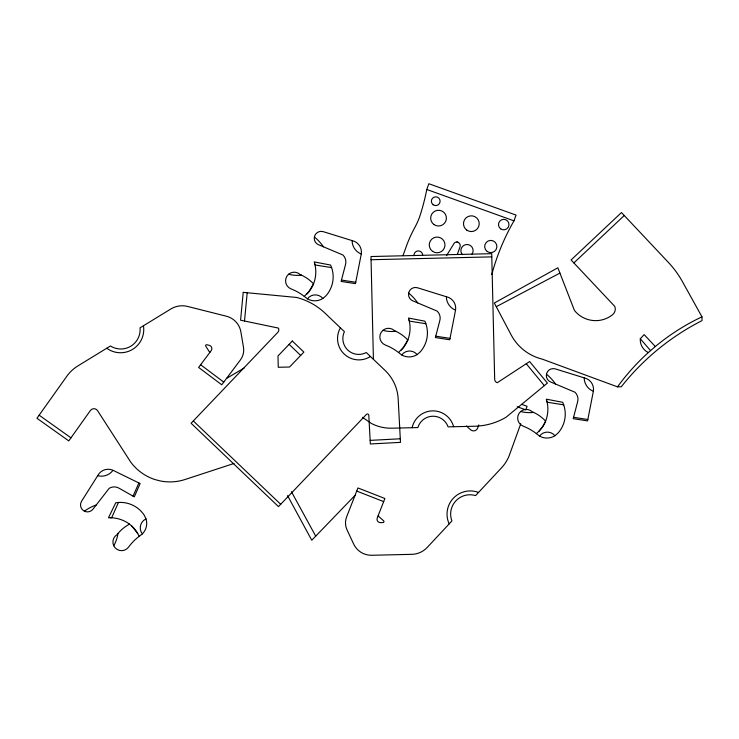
<?xml version="1.0" encoding="UTF-8"?>
<svg xmlns="http://www.w3.org/2000/svg" width="739" height="739" viewBox="0 0 739 739"><rect width="100%" height="100%" fill="white"/><g stroke="black" fill="none" stroke-linecap="round" stroke-linejoin="round"><path stroke-width="1.11" d="M244.507 321.022L247.196 292.746M361.269 254.022L355.468 283.647L341.122 281.439L345.409 265.005A9.672 9.672 0 0 0 342.887 254.983L318.712 244.812A6.956 6.956 0 0 1 314.629 236.037A6.956 6.956 0 0 1 323.266 231.667L352.097 240.609A11.722 11.722 0 0 1 361.269 254.022A14.374 14.374 0 0 1 352.097 240.609M455.547 310.14L449.746 339.774L435.4 337.557L439.687 321.123A9.672 9.672 0 0 0 437.165 311.101L412.99 300.93A6.956 6.956 0 0 1 408.898 292.154A6.956 6.956 0 0 1 417.544 287.785L446.374 296.736A14.374 14.374 0 0 0 455.547 310.14A11.722 11.722 0 0 0 446.374 296.736M593.362 391.264L587.56 420.897L573.215 418.68L577.501 402.247A9.672 9.672 0 0 0 574.979 392.224L550.804 382.054A6.956 6.956 0 0 1 546.721 373.278A6.956 6.956 0 0 1 555.359 368.909L584.189 377.86A11.722 11.722 0 0 1 593.362 391.264A14.374 14.374 0 0 1 584.189 377.86M402.986 255.648L406.413 246.105A126.609 126.609 0 0 1 414.33 228.453A94.093 94.093 0 0 0 419.447 217.405A228.656 228.656 0 0 0 426.782 189.48L428.851 183.725L516.053 215.086L513.984 220.85A223.039 223.039 0 0 0 491.795 274.502M457.312 254.428L460 246.955A3.723 3.723 0 0 0 457.838 242.226L456.85 242.013A3.187 3.187 0 0 0 454.189 243.223L446.495 255.712M478.798 424.916L477.653 428.075A4.332 4.332 0 0 1 470.697 429.83L466.401 426.006M520.755 423.78L509.882 453.764A37.966 37.966 0 0 1 501.615 467.713L475.593 495.601A19.325 19.325 0 0 0 451.908 520.986L427.234 547.423A21.736 21.736 0 0 1 411.854 554.333L371.828 555.275A19.583 19.583 0 0 1 353.482 543.682L347.016 529.845A16.369 16.369 0 0 1 346.6 516.949L357.944 487.952L384.89 498.502L377.241 518.03A3.372 3.372 0 0 0 380.465 522.63L382.996 522.565A0.998 0.998 0 0 0 383.633 520.819L378.091 515.887M133.057 496.165L138.877 482.955M118.471 502.465L111.654 517.734L108.476 517.79L115.746 502.779L118.471 502.465A28.562 28.562 0 0 1 144.271 515.259L146.008 518.907A9.773 9.773 0 0 0 142.368 533.9L139.154 536.348A51.351 51.351 0 0 0 128.568 547.109A8.665 8.665 0 0 1 115.182 547.867A8.665 8.665 0 0 1 117.095 534.593L117.981 533.484A38.677 38.677 0 0 1 128.919 524.45L129.528 524.127A32.959 32.959 0 0 0 112.208 517.817L110.342 517.753M313.53 283.868L308.745 291.887L304.237 296.357A51.351 51.351 0 0 0 291.101 288.921A8.665 8.665 0 0 1 286.908 276.183A8.665 8.665 0 0 1 300.219 274.594L301.521 275.167A38.677 38.677 0 0 1 313.087 283.397L313.548 283.896L312.292 286.603A31.214 31.214 0 0 1 306.62 294.242M407.799 339.995L403.023 348.004L398.515 352.475A51.351 51.351 0 0 0 385.379 345.039A8.665 8.665 0 0 1 381.185 332.31A8.665 8.665 0 0 1 394.497 330.712L395.799 331.294A38.677 38.677 0 0 1 407.355 339.515L407.826 340.014L406.561 342.73A31.214 31.214 0 0 1 400.889 350.36M97.696 475.694L81.586 501.227A6.956 6.956 0 0 0 83.572 510.704A6.956 6.956 0 0 0 93.105 509.023L109.187 488.313A9.672 9.672 0 0 1 119.524 488.47L134.286 496.857L140.142 483.574L113.021 470.3A11.722 11.722 0 0 0 97.696 475.694A14.374 14.374 0 0 0 113.021 470.3M538.713 431.484L542.731 426.569L545.622 421.119A32.959 32.959 0 0 0 547.257 402.783L546.324 399.171L562.693 402.302L563.709 404.852A28.562 28.562 0 0 1 558.028 433.082L554.952 435.714A9.773 9.773 0 0 0 539.525 436.075L536.329 433.599A51.351 51.351 0 0 0 523.194 426.163A8.665 8.665 0 0 1 519 413.434A8.665 8.665 0 0 1 532.311 411.835L533.613 412.417A38.677 38.677 0 0 1 545.179 420.639L545.641 421.138L544.384 423.853A31.214 31.214 0 0 1 538.713 431.484L536.329 433.599M617.508 386.857A220.906 220.906 0 0 1 648.334 352.568A14.152 14.152 0 0 1 640.297 338.758L644.131 334.591L655.317 346.517A220.906 220.906 0 0 1 701.958 316.837L682.448 281.651A95.811 95.811 0 0 0 668.435 262.465L621.471 212.555L571.081 259.962L614.793 306.417A7.187 7.187 0 0 1 613.158 314.14L611.8 315.322A27.158 27.158 0 0 1 574.452 310.454L557.853 267.786L494.326 303.018L511.166 334.906A47.961 47.961 0 0 0 529.66 354.083L532.643 355.662A47.961 47.961 0 0 0 542.14 359.089L617.508 386.857L621.287 386.765A243.547 243.547 0 0 1 702.05 320.606L701.958 316.837M355.053 495.361L311.766 540.246L287.563 495.62M573.87 262.927L624.252 215.511M648.334 352.568L655.317 346.517M304.237 296.357L307.433 298.833A14.835 14.835 0 0 0 322.86 298.473L325.936 295.84A28.562 28.562 0 0 0 331.617 267.61L330.601 265.061L314.232 261.92L315.165 265.541A32.959 32.959 0 0 1 313.548 283.896M398.515 352.475L401.711 354.951A9.773 9.773 0 0 1 417.138 354.591L420.205 351.958A28.562 28.562 0 0 0 425.886 323.728L424.879 321.179L408.501 318.047L409.434 321.659A32.959 32.959 0 0 1 407.826 340.014M226.531 378.433L244.092 368.068M496.266 306.694L559.913 273.079M234.032 463.455L185.083 479.491A48.663 48.663 0 0 1 159.91 480.867L154.978 479.565A48.663 48.663 0 0 1 130.6 461.912L97.576 410.672A4.332 4.332 0 0 0 90.398 410.505L68.782 440.906L36.95 418.274L66.205 377.13A37.966 37.966 0 0 1 77.909 365.907L110.434 345.981A19.325 19.325 0 0 0 140.04 327.848L170.875 308.967A21.736 21.736 0 0 1 187.54 306.426L226.365 316.209A19.583 19.583 0 0 1 240.951 332.282L243.482 347.339A16.369 16.369 0 0 1 240.443 359.884L221.755 384.788L198.615 367.431L211.197 350.646A3.372 3.372 0 0 0 209.322 345.362L206.874 344.743A0.998 0.998 0 0 0 205.784 346.249L209.811 352.494M370.147 440.379L400.298 438.781M371.061 259.731L491.786 256.876M456.85 242.013L457.838 242.226M341.483 280.072L355.736 282.27M435.751 336.19L450.014 338.388M573.575 417.313L587.828 419.512M331.617 267.61L315.1 264.978L314.768 263.795M425.886 323.728L409.378 321.105L409.036 319.913M563.709 404.852L547.193 402.228L546.86 401.037M426.782 189.48L513.984 220.85M521.688 404.344L527.083 406.302L525.798 409.859L517.161 406.727M356.725 491.075L383.67 501.615M39.139 415.189L70.972 437.83M200.62 364.752L223.76 382.109M129.501 524.145L131.819 526.048A31.214 31.214 0 0 1 137.722 533.503L139.154 536.348M362.544 417.35L371.292 423.41A42.354 42.354 0 0 0 391.855 428.195L417.886 427.576A15.861 15.861 0 0 1 448.074 426.865L474.697 426.237A64.496 64.496 0 0 0 506.086 417.221L547.414 383.098L529.614 361.537L497.273 382.71A3.658 3.658 0 0 1 494.677 379.301L491.712 253.68L370.987 256.535L373.417 359.32M193.313 420.953L280.691 504.303M289.125 344.356L300.681 355.431M131.801 526.066L137.722 533.503M640.297 338.758L650.569 350.628M526.251 363.736L544.338 385.638M291.388 491.657L315.719 536.144M307.433 298.833A9.773 9.773 0 0 1 322.86 298.473M301.521 275.167A35.176 35.176 0 0 1 288.57 274.261M314.371 236.97A45.91 45.91 0 0 1 323.451 246.798M395.799 331.294A35.176 35.176 0 0 1 382.848 330.379M408.649 293.097A45.91 45.91 0 0 1 417.729 302.925M449.173 523.914A23.242 23.242 0 0 1 478.539 492.442M417.138 354.591A14.835 14.835 0 0 1 401.711 354.951M84.412 511.185A45.91 45.91 0 0 1 96.264 504.959M117.981 533.484A35.176 35.176 0 0 1 113.76 545.761M146.008 518.907A14.835 14.835 0 0 1 142.368 533.9M546.463 374.22A45.91 45.91 0 0 1 555.543 384.049M462.3 254.558A6.115 6.115 0 0 1 462.688 246.299A6.115 6.115 0 0 1 470.946 245.967A6.115 6.115 0 0 1 471.999 254.17M413.979 255.703A4.369 4.369 0 0 1 417.923 250.946A4.369 4.369 0 0 1 422.68 254.89M370.451 356.484A21.348 21.348 0 0 1 340.411 327.839M533.613 412.417A35.176 35.176 0 0 1 520.662 411.503M554.952 435.714A14.835 14.835 0 0 1 539.525 436.075M143.458 325.76A23.242 23.242 0 0 1 106.749 348.235M412.113 427.715A21.348 21.348 0 0 1 453.617 426.736M243.223 292.367L240.572 320.199L278.409 328.088A3.658 3.658 0 0 1 277.827 332.338L191.105 423.262L278.483 506.612L366.442 414.403A1.376 1.376 0 0 1 368.807 415.281L370.341 443.973L400.483 442.365L398.173 398.866A42.354 42.354 0 0 0 385.111 370.47L366.267 352.503A15.861 15.861 0 0 1 344.42 331.663L325.151 313.281A64.496 64.496 0 0 0 296.588 297.457L243.223 292.367M292.311 341.021L277.993 355.967L278.261 367.283L289.577 367.015L303.877 352.097L292.311 341.021M466.817 230.125A7.87 7.87 0 0 0 479.186 224.407A7.87 7.87 0 0 0 468.046 216.555A7.87 7.87 0 0 0 466.817 230.125M432.583 251.352A7.87 7.87 0 0 0 444.952 245.634A7.87 7.87 0 0 0 433.811 237.782A7.87 7.87 0 0 0 432.583 251.352M500.7 228.868A5.247 5.247 0 0 0 508.949 225.053A5.247 5.247 0 0 0 501.522 219.816A5.247 5.247 0 0 0 500.7 228.868M433.22 204.768A4.369 4.369 0 0 0 440.093 201.59A4.369 4.369 0 0 0 433.904 197.23A4.369 4.369 0 0 0 433.22 204.768M487.26 251.528A6.115 6.115 0 0 0 496.876 247.085A6.115 6.115 0 0 0 488.211 240.969A6.115 6.115 0 0 0 487.26 251.528M434.005 224.564A7.87 7.87 0 0 0 446.374 218.846A7.87 7.87 0 0 0 435.234 210.994A7.87 7.87 0 0 0 434.005 224.564"/></g></svg>
